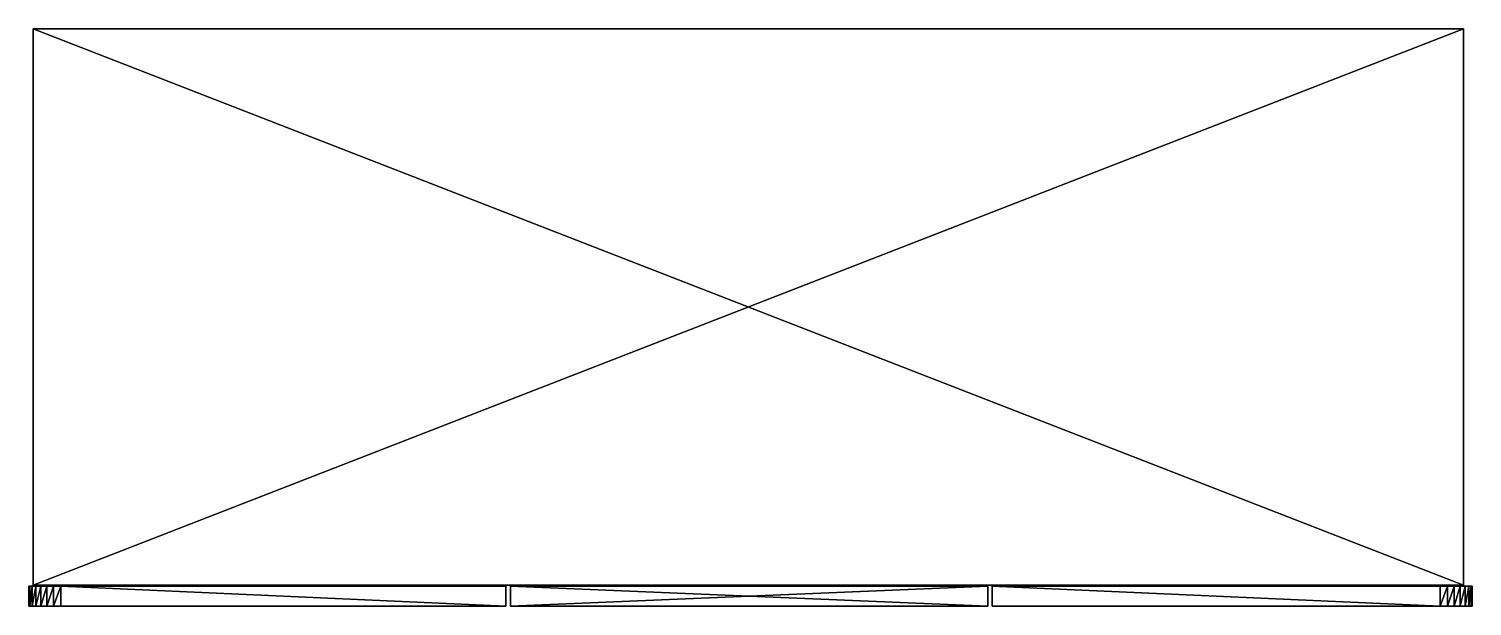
# Model space of a CAD drawing. Header units: centimetres. Extents: x -726 to 726, y -290 to 290.
import ezdxf

# ---------------------------------------------------------------- set-up
doc = ezdxf.new("R2010")
doc.units = ezdxf.units.CM
doc.layers.add('beige', color=7, linetype='Continuous', true_color=0x068706)
doc.layers.add('grey', color=7, linetype='Continuous', true_color=0x068706)

msp = doc.modelspace()

# ---------------------------------------------------------------- meshes
at = {"layer": 'beige', "color": 93, "true_color": 0x57e157}
mesh = msp.add_polyface(dxfattribs=at)
corners = [(725.7, -270.2, 1053.5), (724.9, -270.2, 1060.9), (722.4, -270.2, 1067.7), (718.6, -270.2, 1073.7), (713.6, -270.2, 1078.7), (707.6, -270.2, 1082.5), (700.9, -270.2, 1084.9), (693.5, -270.2, 1085.8), (-693.5, -270.2, 1085.8), (-700.9, -270.2, 1084.9), (-707.6, -270.2, 1082.5), (-713.6, -270.2, 1078.7), (-718.6, -270.2, 1073.7), (-722.4, -270.2, 1067.7), (-724.9, -270.2, 1060.9), (-725.7, -270.2, 1053.5), (725.7, -290.2, 1053.5), (724.9, -290.2, 1060.9), (722.4, -290.2, 1067.7), (718.6, -290.2, 1073.7), (713.6, -290.2, 1078.7), (707.6, -290.2, 1082.5), (700.9, -290.2, 1084.9), (693.5, -290.2, 1085.8), (-693.5, -290.2, 1085.8), (-700.9, -290.2, 1084.9), (-707.6, -290.2, 1082.5), (-713.6, -290.2, 1078.7), (-718.6, -290.2, 1073.7), (-722.4, -290.2, 1067.7), (-724.9, -290.2, 1060.9), (-725.7, -290.2, 1053.5), (243.1, -270.2, 1085.8), (243.1, -290.2, 1085.8), (-246.2, -270.2, 1085.8), (-246.2, -290.2, 1085.8), (725.7, -270.2, -1049.2), (724.9, -270.2, -1056.6), (724.9, -290.2, -1056.6), (725.7, -290.2, -1049.2), (722.4, -270.2, -1063.4), (722.4, -290.2, -1063.4), (718.6, -270.2, -1069.4), (718.6, -290.2, -1069.4), (713.6, -270.2, -1074.4), (713.6, -290.2, -1074.4), (707.6, -270.2, -1078.2), (707.6, -290.2, -1078.2), (700.9, -270.2, -1080.6), (700.9, -290.2, -1080.6), (693.5, -270.2, -1081.5), (693.5, -290.2, -1081.5), (243.1, -270.2, -1081.5), (243.1, -290.2, -1081.5), (-693.5, -270.2, -1081.5), (-700.9, -270.2, -1080.6), (-700.9, -290.2, -1080.6), (-693.5, -290.2, -1081.5), (-707.6, -270.2, -1078.2), (-707.6, -290.2, -1078.2), (-713.6, -270.2, -1074.4), (-713.6, -290.2, -1074.4), (-718.6, -270.2, -1069.4), (-718.6, -290.2, -1069.4), (-722.4, -270.2, -1063.4), (-722.4, -290.2, -1063.4), (-724.9, -270.2, -1056.6), (-724.9, -290.2, -1056.6), (-725.7, -270.2, -1049.2), (-725.7, -290.2, -1049.2), (-246.2, -270.2, -1081.5), (-246.2, -290.2, -1081.5), (-241.3, -290.2, 1085.8), (-241.3, -270.2, 1085.8), (-241.3, -270.2, -1081.5), (-241.3, -290.2, -1081.5), (238.6, -290.2, 1085.8), (238.6, -270.2, 1085.8), (238.6, -270.2, -1081.5), (238.6, -290.2, -1081.5)]
mesh.append_faces([[corners[k] for k in face] for face in [(16, 33, 39)]], dxfattribs={"vtx0": -1, "vtx1": -1, "color": 93})
mesh.append_faces([[corners[k] for k in face] for face in [(12, 10, 8), (54, 58, 62), (54, 62, 68), (34, 54, 68), (12, 8, 15), (67, 61, 56), (67, 56, 71), (30, 69, 35), (30, 35, 25), (30, 25, 27), (7, 5, 3), (7, 3, 1), (42, 46, 50), (37, 42, 50), (0, 37, 50), (7, 0, 52), (16, 18, 20), (16, 20, 22), (16, 22, 33), (45, 41, 39), (49, 45, 39), (53, 49, 39)]], dxfattribs={"vtx0": -1, "vtx1": -1, "vtx2": -1, "color": 93})
mesh.append_faces([[corners[k] for k in face] for face in [(62, 66, 68), (34, 68, 15), (12, 15, 14), (67, 63, 61), (69, 71, 35), (30, 27, 28), (7, 1, 0), (0, 50, 52)]], dxfattribs={"vtx0": -1, "vtx2": -1, "color": 93})
mesh.append_faces([[corners[k] for k in face] for face in [(13, 12, 14), (29, 30, 28), (32, 7, 52)]], dxfattribs={"vtx1": -1, "color": 93})
mesh.append_faces([[corners[k] for k in face] for face in [(8, 34, 15), (69, 67, 71), (33, 53, 39)]], dxfattribs={"vtx1": -1, "vtx2": -1, "color": 93})
mesh.append_faces([[corners[k] for k in face] for face in [(17, 16, 0), (0, 1, 17), (18, 17, 1), (1, 2, 18), (19, 18, 2), (2, 3, 19), (20, 19, 3), (3, 4, 20), (21, 20, 4), (4, 5, 21), (22, 21, 5), (5, 6, 22), (23, 22, 6), (6, 7, 23), (32, 33, 23), (23, 7, 32), (25, 24, 8), (8, 9, 25), (26, 25, 9), (9, 10, 26), (27, 26, 10), (10, 11, 27), (28, 27, 11), (11, 12, 28), (29, 28, 12), (12, 13, 29), (30, 29, 13), (13, 14, 30), (31, 30, 14), (14, 15, 31), (68, 69, 31), (31, 15, 68), (12, 11, 10), (10, 9, 8), (34, 70, 54), (54, 55, 58), (58, 60, 62), (62, 64, 66), (30, 31, 69), (67, 65, 63), (61, 59, 56), (56, 57, 71), (35, 24, 25), (25, 26, 27), (8, 24, 35), (35, 34, 8), (7, 6, 5), (5, 4, 3), (3, 2, 1), (0, 36, 37), (37, 40, 42), (42, 44, 46), (46, 48, 50), (0, 16, 39), (39, 36, 0), (34, 35, 71), (71, 70, 34), (38, 37, 36), (36, 39, 38), (41, 40, 37), (37, 38, 41), (43, 42, 40), (40, 41, 43), (45, 44, 42), (42, 43, 45), (47, 46, 44), (44, 45, 47), (49, 48, 46), (46, 47, 49), (51, 50, 48), (48, 49, 51), (52, 50, 51), (51, 53, 52), (56, 55, 54), (54, 57, 56), (59, 58, 55), (55, 56, 59), (61, 60, 58), (58, 59, 61), (63, 62, 60), (60, 61, 63), (65, 64, 62), (62, 63, 65), (67, 66, 64), (64, 65, 67), (69, 68, 66), (66, 67, 69), (54, 70, 71), (71, 57, 54), (16, 17, 18), (18, 19, 20), (20, 21, 22), (22, 23, 33), (53, 51, 49), (49, 47, 45), (45, 43, 41), (41, 38, 39), (33, 32, 52), (52, 53, 33), (72, 73, 74), (74, 75, 72), (76, 77, 73), (73, 72, 76), (77, 78, 74), (74, 73, 77), (78, 79, 75), (75, 74, 78), (79, 76, 72), (72, 75, 79), (79, 78, 77), (77, 76, 79)]], dxfattribs={"vtx2": -1, "color": 93})
at = {"layer": 'grey', "color": 93, "true_color": 0x57e157}
mesh = msp.add_polyface(dxfattribs=at)
corners = [(717, 290.2, 1065.8), (-721.4, 290.2, 1065.8), (-721.4, 290.2, -1085.8), (717, 290.2, -1085.8), (717, -269.2, 1065.8), (-721.4, -269.2, 1065.8), (-721.4, -269.2, -1085.8), (717, -269.2, -1085.8), (-721.4, 290.2, 635.4), (-721.4, 290.2, 205.1), (-721.4, 290.2, -225.2), (-721.4, 290.2, -655.5), (-721.4, -269.2, -655.5), (-721.4, -269.2, -225.2), (-721.4, -269.2, 205.1), (-721.4, -269.2, 635.4), (717, 290.2, -655.5), (717, 290.2, -225.2), (717, 290.2, 205.1), (717, 290.2, 635.4), (717, -269.2, 635.4), (717, -269.2, 205.1), (717, -269.2, -225.2), (717, -269.2, -655.5)]
mesh.append_faces([[corners[k] for k in face] for face in [(5, 4, 0), (0, 1, 5), (10, 13, 14), (14, 9, 10), (7, 6, 2), (2, 3, 7), (18, 21, 22), (22, 17, 18), (9, 18, 17), (17, 10, 9), (21, 14, 13), (13, 22, 21), (2, 6, 12), (12, 11, 2), (11, 12, 13), (13, 10, 11), (15, 5, 1), (1, 8, 15), (15, 8, 9), (9, 14, 15), (0, 4, 20), (20, 19, 0), (19, 20, 21), (21, 18, 19), (7, 3, 16), (16, 23, 7), (23, 16, 17), (17, 22, 23), (1, 0, 19), (19, 8, 1), (8, 19, 18), (18, 9, 8), (3, 2, 11), (11, 16, 3), (16, 11, 10), (10, 17, 16), (4, 5, 15), (15, 20, 4), (20, 15, 14), (14, 21, 20), (6, 7, 23), (23, 12, 6), (12, 23, 22), (22, 13, 12)]], dxfattribs={"vtx2": -1, "color": 93})

doc.saveas('drawing.dxf')
